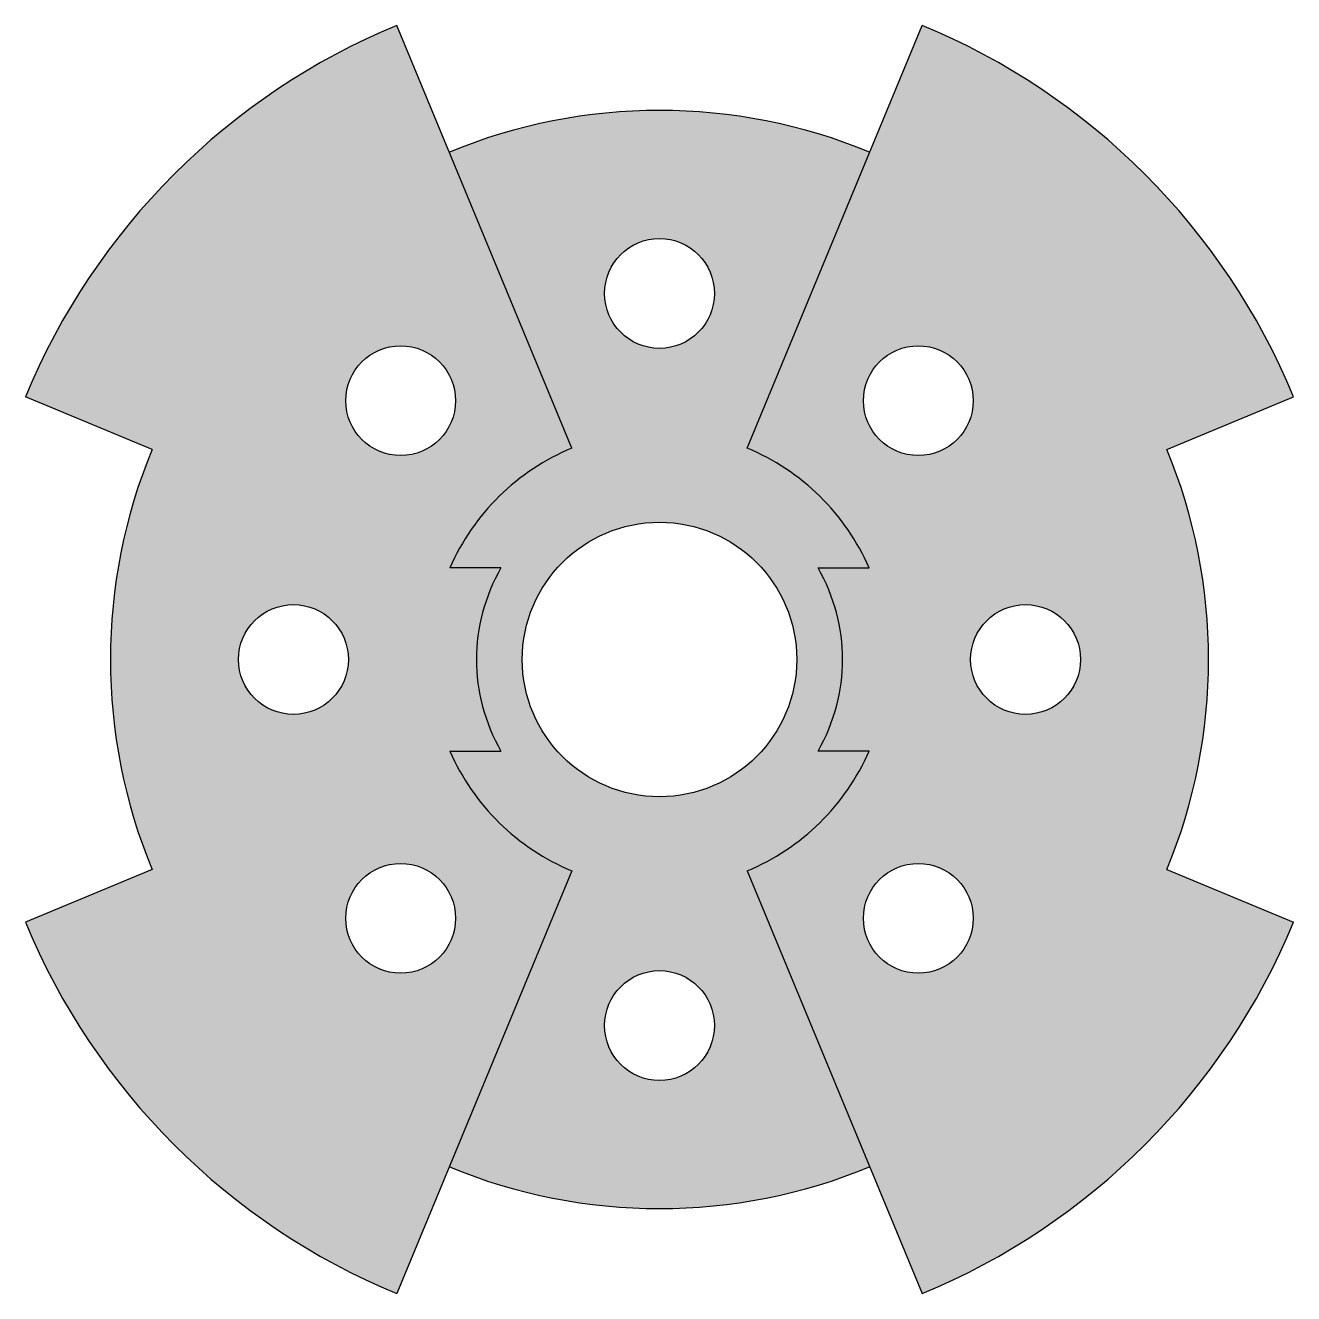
# Model space of a CAD drawing. Header units: inches. Extents: x -69 to 69, y -69 to 69.
import ezdxf

# ---------------------------------------------------------------- set-up
doc = ezdxf.new("R2010")
doc.units = ezdxf.units.IN
doc.header["$MEASUREMENT"] = 0

# ---------------------------------------------------------------- blocks, each defined once
blk = doc.blocks.new('*U2')
blk.add_circle((0, 0), 6)
blk = doc.blocks.new('*U3')
at = {"color": 0, "linetype": 'ByBlock', "lineweight": -2, "transparency": 16777216}
for p, rotation in [((0, 40), 90), ((-28.28, 28.28), 135), ((28.28, 28.28), 45), ((-40, 0), 180), ((-28.28, -28.28), 225), ((28.28, -28.28), 315), ((0, -40), 270)]:
    blk.add_blockref('*U2', p, dxfattribs=dict(at, rotation=rotation))
blk.add_blockref('*U2', (40, 0), dxfattribs=at)

msp = doc.modelspace()

# ---------------------------------------------------------------- hatches: boundary and pattern name
h = msp.add_hatch(color=256)
h.dxf.hatch_style = 1
h.set_gradient(color1=(244, 238, 81), color2=(122, 175, 223), tint=1)
h.paths.add_polyline_path([(-28.7, 69.29, 0.198912), (-69.29, 28.7), (-55.43, 22.96, 0.198912), (-55.43, -22.96), (-69.29, -28.7, 0.198912), (-28.7, -69.29), (-9.57, -23.1, -0.194026), (-22.91, -10), (-17.32, -10, -0.267949), (-17.32, 10), (-22.91, 10, -0.194026), (-9.57, 23.1)])
h.paths.add_polyline_path([(-22.28, 28.28, -1), (-34.28, 28.28, -1)], flags=16)
h.paths.add_polyline_path([(-34, 0, -1), (-46, 0, -1)], flags=16)
h.paths.add_polyline_path([(-22.28, -28.28, -1), (-34.28, -28.28, -1)], flags=16)
h.paths.add_polyline_path([(55.43, 22.96), (69.29, 28.7, 0.198912), (28.7, 69.29), (9.57, 23.1, -0.194026), (22.91, 10), (17.32, 10, -0.267949), (17.32, -10), (22.91, -10, -0.194026), (9.57, -23.1), (28.7, -69.29, 0.198912), (69.29, -28.7), (55.43, -22.96, 0.198912)])
h.paths.add_polyline_path([(22.28, 28.28, -1), (34.28, 28.28, -1)], flags=16)
h.paths.add_polyline_path([(46, 0, -1), (34, 0, -1)], flags=16)
h.paths.add_polyline_path([(34.28, -28.28, -1), (22.28, -28.28, -1)], flags=16)
h = msp.add_hatch(color=256)
h.dxf.hatch_style = 1
h.set_gradient(color1=(39, 118, 187), tint=1, name='CYLINDER')
h.paths.add_polyline_path([(22.96, 55.43, 0.198912), (-22.96, 55.43), (-9.57, 23.1, 0.194026), (-22.91, 10), (-17.32, 10, 0.267949), (-17.32, -10), (-22.91, -10, 0.194026), (-9.57, -23.1), (-22.96, -55.43, 0.198912), (22.96, -55.43), (9.57, -23.1, 0.194026), (22.91, -10), (17.32, -10, 0.267949), (17.32, 10), (22.91, 10, 0.194026), (9.57, 23.1)])
h.paths.add_polyline_path([(-6, 40, -1), (6, 40, -1)], flags=16)
h.paths.add_polyline_path([(15, 0, -1), (-15, 0, -1)], flags=16)
h.paths.add_polyline_path([(6, -40, -1), (-6, -40, -1)], flags=16)

# ---------------------------------------------------------------- linework, layer by layer
for p, q in [((-9.57, 23.1), (-28.7, 69.29)), ((9.57, 23.1), (28.7, 69.29)), ((-55.43, 22.96), (-69.29, 28.7)), ((55.43, 22.96), (69.29, 28.7)), ((-17.32, 10), (-22.91, 10)), ((17.32, 10), (22.91, 10)), ((-22.91, -10), (-17.32, -10)), ((22.91, -10), (17.32, -10)), ((-55.43, -22.96), (-69.29, -28.7)), ((-9.57, -23.1), (-28.7, -69.29)), ((9.57, -23.1), (28.7, -69.29)), ((55.43, -22.96), (69.29, -28.7))]:
    msp.add_line(p, q)
msp.add_circle((0, 0), 15)
for radius, start, end in [(75, 112.5, 157.5), (75, 22.5, 67.5), (60, 67.5, 112.5), (60, 157.5, 202.5), (25, 112.5, 156.4218), (25, 23.5782, 67.5), (60, 337.5, 22.5), (20, 150, 210), (20, 330, 30), (25, 203.5782, 247.5), (25, 292.5, 336.4218), (75, 202.5, 247.5), (75, 292.5, 337.5), (60, 247.5, 292.5)]:
    msp.add_arc((0, 0), radius, start, end)

# ---------------------------------------------------------------- block references
msp.add_blockref('*U3', (0, 0))

doc.saveas('drawing.dxf')
